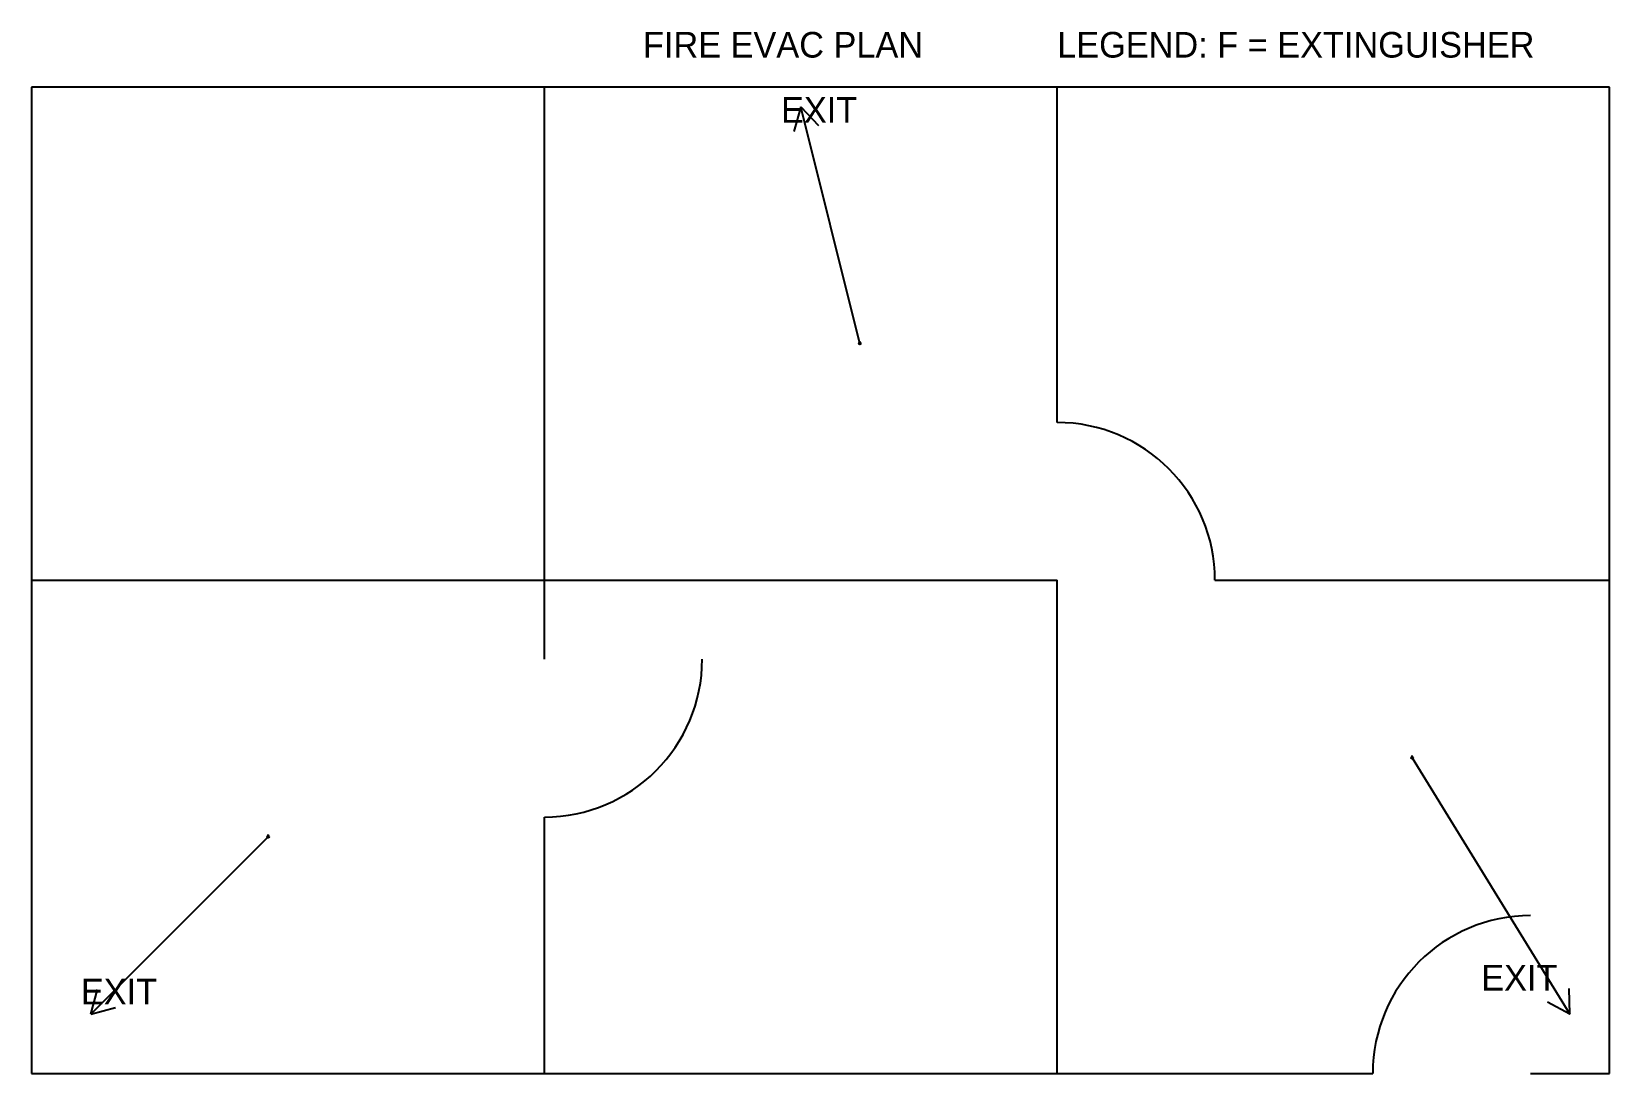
# Model space of a CAD drawing. Header units: millimetres. Extents: x 0 to 8000, y 0 to 5282.
import ezdxf

# ---------------------------------------------------------------- set-up
doc = ezdxf.new("R2010")
doc.units = ezdxf.units.MM
for name, color, linetype in [('DOOR', 3, 'CONTINUOUS'), ('EXIT', 3, 'CONTINUOUS'), ('FIRE', 1, 'CONTINUOUS'), ('TEXT', 7, 'CONTINUOUS'), ('WALL', 7, 'CONTINUOUS')]:
    doc.layers.add(name, color=color, linetype=linetype)

# ---------------------------------------------------------------- blocks, each defined once
blk = doc.blocks.new('EXTINGUISHER')
at = {"layer": 'FIRE'}
for p, q in [((-4, 6), (4, 6)), ((0, 5), (0, 12))]:
    blk.add_line(p, q, dxfattribs=at)
blk.add_circle((0, 0), 5, dxfattribs=at)

msp = doc.modelspace()

# ---------------------------------------------------------------- linework, layer by layer
at = {"layer": 'DOOR'}
for centre, start, end in [((5200, 2500), 0, 90), ((2600, 2100), 270, 360), ((7600, 0), 90, 180)]:
    msp.add_arc(centre, 800, start, end, dxfattribs=at)
at = {"layer": 'EXIT'}
for p, q in [((3900, 4900), (3864.2, 4775)), ((4200, 3700), (3900, 4900)), ((3900, 4900), (3990.4, 4806.5)), ((7000, 1600), (7800, 300)), ((1200, 1200), (300, 300)), ((300, 300), (333.6, 425.6)), ((7800, 300), (7796.4, 429.9)), ((300, 300), (425.6, 333.6)), ((7800, 300), (7685.6, 361.8))]:
    msp.add_line(p, q, dxfattribs=at)
at = {"layer": 'WALL'}
for p, q in [((8000, 5000), (0, 5000)), ((0, 5000), (0, 0)), ((2600, 2100), (2600, 5000)), ((5200, 3300), (5200, 5000)), ((8000, 0), (8000, 5000)), ((0, 2500), (5200, 2500)), ((5200, 0), (5200, 2500)), ((6000, 2500), (8000, 2500)), ((2600, 0), (2600, 1300)), ((0, 0), (6800, 0)), ((7600, 0), (8000, 0))]:
    msp.add_line(p, q, dxfattribs=at)

# ---------------------------------------------------------------- block references
at = {"layer": 'FIRE'}
for p in [(4200, 3700), (7000, 1600), (1200, 1200)]:
    msp.add_blockref('EXTINGUISHER', p, dxfattribs=at)

# ---------------------------------------------------------------- texts
at = {"layer": 'TEXT'}
for s, p in [('FIRE EVAC PLAN', (3100, 5150)), ('LEGEND: F = EXTINGUISHER', (5200, 5150)), ('EXIT', (3800, 4820)), ('EXIT', (250, 350)), ('EXIT', (7350, 420))]:
    msp.add_text(s, height=130, dxfattribs=at).set_placement(p)

doc.saveas('drawing.dxf')
